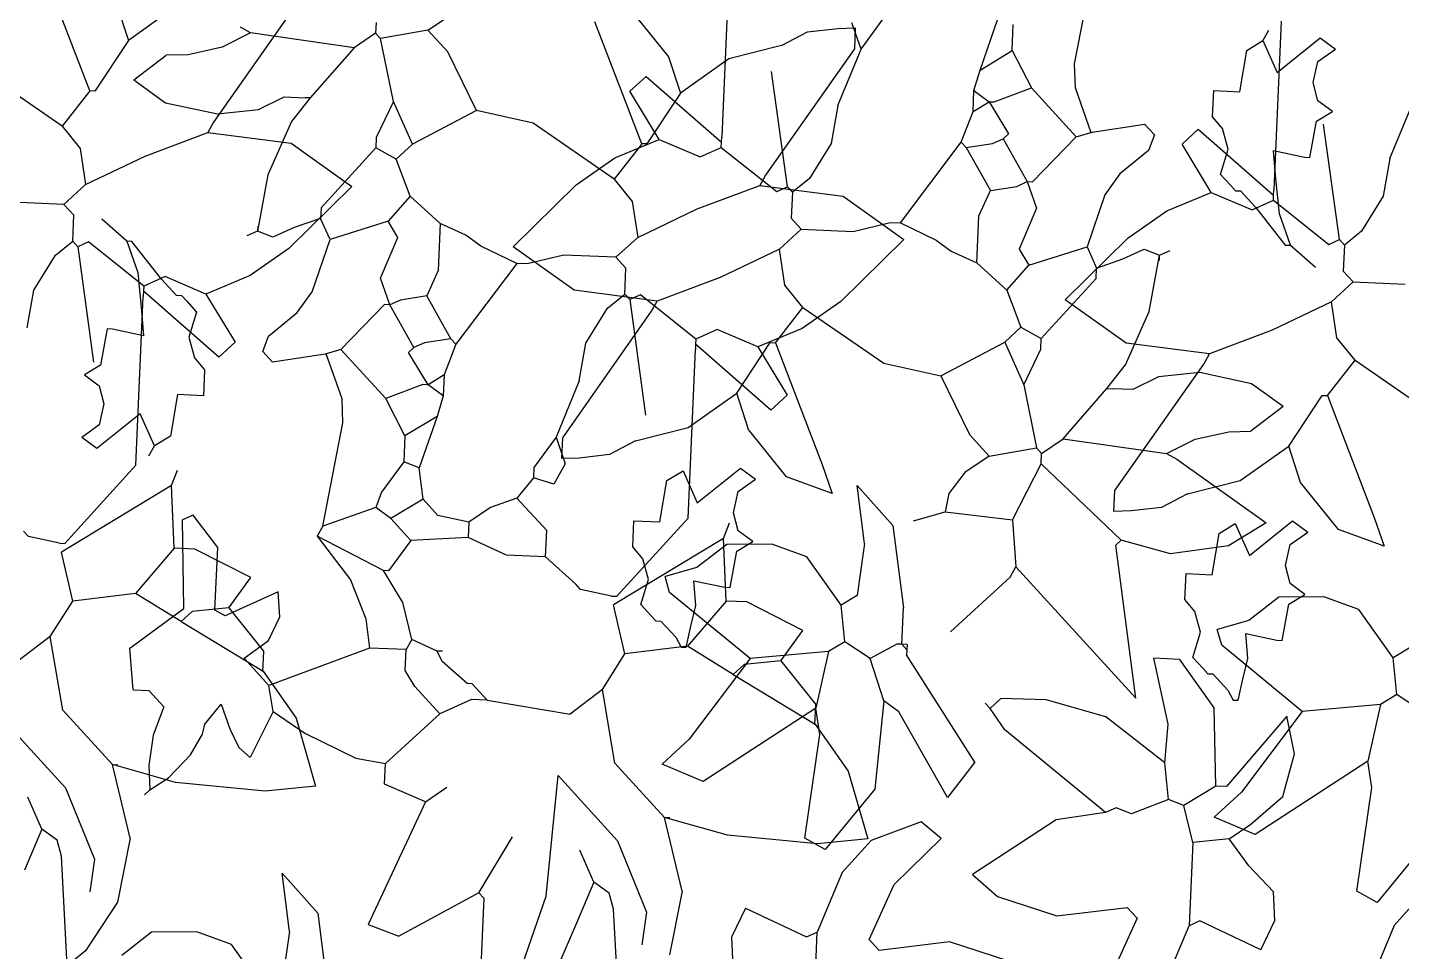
# Model space of a CAD drawing. Header units: inches. Extents: x 2013 to 15569, y -2551 to 2524.
# Drawn here: x 5130.3 to 5214.4, y 899.5 to 956.1 of the extents above; entities that cross this region are included whole.
import ezdxf

# ---------------------------------------------------------------- set-up
doc = ezdxf.new("R2010")
doc.units = ezdxf.units.IN
doc.header["$MEASUREMENT"] = 0
doc.layers.add('VERDE_siepe', color=96, linetype='Continuous')

msp = doc.modelspace()

# ---------------------------------------------------------------- linework, layer by layer
at = {"layer": 'VERDE_siepe'}
for p, q in [((5134.063, 952.222), (5131.197, 959.688)), ((5173.227, 959.719), (5172.777, 949.396)), ((5195.593, 960.213), (5194.359, 953.882)), ((5147.085, 958.037), (5141.64, 950.295)), ((5135.708, 957.537), (5136.432, 955.311)), ((5139.397, 957.416), (5136.432, 955.311)), ((5154.772, 955.94), (5156.276, 956.93)), ((5167.19, 957.187), (5169.521, 954.3)), ((5143.912, 955.776), (5143.289, 956.122)), ((5151.601, 956.398), (5151.573, 955.761)), ((5167.876, 948.985), (5165.01, 956.451)), ((5179.886, 956.047), (5180.953, 956.075)), ((5181.311, 954.77), (5180.743, 956.391)), ((5180.953, 956.075), (5180.897, 954.8)), ((5181.311, 954.77), (5182.669, 956.626)), ((5188.597, 953.494), (5189.691, 956.639)), ((5190.564, 954.686), (5190.633, 956.278)), ((5207.04, 956.482), (5206.59, 946.159)), ((5136.432, 955.311), (5134.382, 952.208)), ((5143.912, 955.776), (5142.172, 954.89)), ((5150.256, 954.86), (5143.912, 955.776)), ((5151.573, 955.761), (5150.256, 954.86)), ((5151.877, 955.429), (5151.573, 955.761)), ((5154.772, 955.94), (5151.877, 955.429)), ((5152.666, 951.564), (5151.877, 955.429)), ((5155.991, 954.61), (5154.772, 955.94)), ((5176.438, 954.995), (5178.034, 955.834)), ((5178.034, 955.834), (5179.886, 956.047)), ((5204.929, 954.697), (5205.913, 955.293)), ((5206.26, 955.917), (5205.913, 955.293)), ((5205.913, 955.293), (5206.785, 953.34)), ((5206.785, 953.34), (5209.431, 955.459)), ((5209.431, 955.459), (5210.36, 954.781)), ((5136.764, 952.895), (5138.745, 954.405)), ((5140.095, 954.435), (5138.745, 954.405)), ((5142.172, 954.89), (5140.095, 954.435)), ((5150.256, 954.86), (5147.569, 951.786)), ((5157.75, 951.022), (5155.991, 954.61)), ((5176.438, 954.995), (5173.21, 954.179)), ((5180.897, 954.8), (5175.453, 947.058)), ((5179.883, 951.321), (5181.311, 954.77)), ((5188.597, 953.494), (5190.564, 954.686)), ((5190.564, 954.686), (5191.742, 952.399)), ((5204.5, 952.163), (5204.929, 954.697)), ((5209.283, 954.019), (5210.36, 954.781)), ((5169.521, 954.3), (5170.245, 952.074)), ((5173.21, 954.179), (5170.245, 952.074)), ((5194.359, 953.882), (5194.418, 952.432)), ((5208.998, 952.723), (5209.283, 954.019)), ((5132.373, 950.061), (5127.414, 953.47)), ((5136.764, 952.895), (5138.71, 951.496)), ((5167.153, 952.195), (5168.151, 953.109)), ((5168.151, 953.109), (5172.763, 949.078)), ((5176.793, 946.348), (5175.825, 953.413)), ((5188.223, 952.234), (5188.597, 953.494)), ((5209.293, 951.619), (5208.998, 952.723)), ((5134.063, 952.222), (5132.373, 950.061)), ((5134.382, 952.208), (5134.063, 952.222)), ((5168.94, 949.244), (5167.153, 952.195)), ((5170.245, 952.074), (5168.194, 948.971)), ((5188.167, 950.96), (5188.223, 952.234)), ((5188.223, 952.234), (5189.151, 951.555)), ((5189.469, 951.541), (5191.742, 952.399)), ((5191.742, 952.399), (5194.484, 949.407)), ((5194.418, 952.432), (5195.383, 949.663)), ((5202.837, 950.639), (5202.906, 952.233)), ((5202.906, 952.233), (5204.5, 952.163)), ((5138.71, 951.496), (5141.88, 950.813)), ((5141.88, 950.813), (5144.405, 951.084)), ((5144.405, 951.084), (5145.976, 951.855)), ((5145.976, 951.855), (5147.25, 951.8)), ((5147.569, 951.786), (5146.429, 950.342)), ((5147.569, 951.786), (5147.25, 951.8)), ((5152.666, 951.564), (5151.613, 949.374)), ((5153.829, 948.959), (5152.666, 951.564)), ((5157.75, 951.022), (5153.829, 948.959)), ((5161.227, 950.233), (5157.75, 951.022)), ((5179.883, 951.321), (5179.477, 949.005)), ((5188.167, 950.96), (5189.151, 951.555)), ((5189.151, 951.555), (5189.469, 951.541)), ((5189.151, 951.555), (5190.342, 949.588)), ((5210.193, 950.957), (5209.293, 951.619)), ((5213.696, 948.084), (5215.124, 951.533)), ((5141.64, 950.295), (5141.294, 949.672)), ((5146.429, 950.342), (5144.973, 947.079)), ((5166.186, 946.824), (5161.227, 950.233)), ((5187.446, 949.076), (5188.167, 950.96)), ((5195.454, 949.685), (5198.667, 950.182)), ((5198.667, 950.182), (5199.277, 949.518)), ((5203.449, 949.911), (5202.837, 950.639)), ((5208.794, 948.145), (5209.209, 950.361)), ((5209.209, 950.361), (5210.193, 950.957)), ((5210.606, 943.111), (5209.638, 950.176)), ((5132.373, 950.061), (5133.48, 948.693)), ((5137.452, 948.226), (5141.294, 949.672)), ((5141.294, 949.672), (5146.393, 949.009)), ((5151.613, 949.374), (5151.586, 948.738)), ((5172.763, 949.078), (5172.777, 949.396)), ((5190.342, 949.588), (5190.009, 949.283)), ((5191.81, 946.651), (5194.484, 949.407)), ((5194.484, 949.407), (5195.454, 949.685)), ((5199.277, 949.518), (5198.916, 948.576)), ((5200.966, 948.958), (5201.963, 949.872)), ((5201.963, 949.872), (5206.576, 945.841)), ((5203.793, 948.642), (5203.449, 949.911)), ((5133.48, 948.693), (5133.813, 946.487)), ((5146.393, 949.009), (5150.116, 946.355)), ((5151.586, 948.738), (5148.233, 945.053)), ((5152.832, 948.045), (5151.586, 948.738)), ((5153.829, 948.959), (5152.832, 948.045)), ((5167.876, 948.985), (5166.186, 946.824)), ((5166.232, 948.116), (5168.94, 949.244)), ((5168.194, 948.971), (5167.876, 948.985)), ((5168.94, 949.244), (5171.447, 948.177)), ((5171.447, 948.177), (5172.749, 948.759)), ((5172.749, 948.759), (5172.763, 949.078)), ((5172.749, 948.759), (5176.143, 946.057)), ((5179.477, 949.005), (5178.155, 946.863)), ((5183.72, 944.131), (5187.446, 949.076)), ((5187.446, 949.076), (5187.752, 948.743)), ((5187.752, 948.743), (5189.358, 948.993)), ((5187.752, 948.743), (5189.233, 946.125)), ((5189.358, 948.993), (5190.009, 949.283)), ((5190.009, 949.283), (5191.492, 946.665)), ((5198.916, 948.576), (5197.158, 947.132)), ((5202.753, 946.007), (5200.966, 948.958)), ((5203.321, 947.106), (5203.793, 948.642)), ((5206.577, 948.561), (5208.474, 948.159)), ((5206.694, 947.043), (5206.577, 948.561)), ((5133.813, 946.487), (5137.452, 948.226)), ((5153.69, 945.773), (5152.832, 948.045)), ((5163.856, 946.461), (5166.232, 948.116)), ((5208.474, 948.159), (5208.794, 948.145)), ((5213.696, 948.084), (5213.29, 945.768)), ((5144.973, 947.079), (5144.34, 943.627)), ((5166.186, 946.824), (5167.293, 945.456)), ((5175.453, 947.058), (5175.107, 946.435)), ((5178.155, 946.863), (5177.099, 946.016)), ((5197.158, 947.132), (5196.245, 945.863)), ((5203.931, 946.442), (5203.321, 947.106)), ((5206.934, 944.688), (5206.694, 947.043)), ((5133.813, 946.487), (5132.484, 945.268)), ((5150.116, 946.355), (5146.266, 942.565)), ((5160.005, 942.671), (5163.856, 946.461)), ((5171.265, 944.989), (5175.107, 946.435)), ((5175.107, 946.435), (5180.206, 945.772)), ((5176.143, 946.057), (5176.793, 946.348)), ((5176.793, 946.348), (5177.099, 946.016)), ((5177.099, 946.016), (5177.029, 944.422)), ((5188.527, 944.56), (5189.233, 946.125)), ((5189.233, 946.125), (5190.84, 946.374)), ((5190.84, 946.374), (5191.492, 946.665)), ((5191.492, 946.665), (5191.81, 946.651)), ((5191.492, 946.665), (5192.059, 945.044)), ((5200.045, 944.879), (5202.753, 946.007)), ((5202.753, 946.007), (5205.26, 944.94)), ((5203.931, 946.442), (5204.236, 946.109)), ((5204.236, 946.109), (5204.554, 946.095)), ((5204.554, 946.095), (5205.468, 945.098)), ((5206.576, 945.841), (5206.59, 946.159)), ((5132.484, 945.268), (5129.297, 945.407)), ((5133.092, 944.603), (5132.484, 945.268)), ((5153.69, 945.773), (5152.347, 944.235)), ((5155.533, 944.096), (5153.69, 945.773)), ((5167.293, 945.456), (5167.626, 943.25)), ((5180.206, 945.772), (5183.929, 943.118)), ((5196.245, 945.863), (5195.148, 942.675)), ((5205.26, 944.94), (5206.562, 945.522)), ((5206.562, 945.522), (5206.576, 945.841)), ((5206.562, 945.522), (5209.956, 942.82)), ((5213.29, 945.768), (5211.968, 943.626)), ((5133.023, 943.01), (5133.092, 944.603)), ((5136.333, 943.018), (5134.796, 944.362)), ((5148.205, 944.416), (5146.584, 943.848)), ((5148.233, 945.053), (5148.205, 944.416)), ((5148.786, 943.114), (5148.205, 944.416)), ((5167.626, 943.25), (5171.265, 944.989)), ((5177.029, 944.422), (5177.638, 943.758)), ((5188.402, 941.692), (5188.527, 944.56)), ((5192.059, 945.044), (5190.992, 942.537)), ((5197.669, 943.224), (5200.045, 944.879)), ((5205.468, 945.098), (5207.282, 942.784)), ((5207.602, 942.77), (5206.934, 944.688)), ((5144.34, 943.627), (5143.689, 943.336)), ((5144.354, 943.945), (5144.34, 943.627)), ((5145.282, 943.267), (5144.34, 943.627)), ((5146.584, 943.848), (5145.282, 943.267)), ((5152.347, 944.235), (5148.786, 943.114)), ((5152.943, 943.252), (5152.347, 944.235)), ((5155.533, 944.096), (5155.408, 941.229)), ((5157.098, 943.389), (5155.533, 944.096)), ((5176.308, 942.538), (5177.638, 943.758)), ((5177.638, 943.758), (5180.825, 943.619)), ((5180.825, 943.619), (5183.083, 944.158)), ((5183.083, 944.158), (5183.72, 944.131)), ((5183.72, 944.131), (5185.908, 943.077)), ((5211.968, 943.626), (5210.912, 942.779)), ((5131.967, 942.162), (5133.023, 943.01)), ((5133.328, 942.678), (5133.023, 943.01)), ((5133.979, 942.968), (5133.328, 942.678)), ((5133.328, 942.678), (5134.297, 935.612)), ((5137.373, 940.266), (5133.979, 942.968)), ((5136.652, 943.004), (5136.333, 943.018)), ((5136.333, 943.018), (5137, 941.101)), ((5138.467, 940.691), (5136.652, 943.004)), ((5147.689, 939.926), (5148.786, 943.114)), ((5151.876, 940.744), (5152.943, 943.252)), ((5158.026, 942.711), (5157.098, 943.389)), ((5160.214, 941.658), (5158.026, 942.711)), ((5163.729, 940.017), (5160.005, 942.671)), ((5167.626, 943.25), (5166.296, 942.031)), ((5183.929, 943.118), (5180.079, 939.328)), ((5185.908, 943.077), (5186.836, 942.399)), ((5191.588, 941.553), (5195.148, 942.675)), ((5193.818, 939.434), (5197.669, 943.224)), ((5195.148, 942.675), (5195.729, 941.373)), ((5207.282, 942.784), (5207.602, 942.77)), ((5207.602, 942.77), (5209.139, 941.427)), ((5209.956, 942.82), (5210.606, 943.111)), ((5210.606, 943.111), (5210.912, 942.779)), ((5210.912, 942.779), (5210.842, 941.185)), ((5130.645, 940.021), (5131.967, 942.162)), ((5146.266, 942.565), (5143.89, 940.909)), ((5163.11, 942.17), (5160.852, 941.63)), ((5166.296, 942.031), (5163.11, 942.17)), ((5166.905, 941.366), (5166.296, 942.031)), ((5176.308, 942.538), (5172.67, 940.799)), ((5176.642, 940.333), (5176.308, 942.538)), ((5186.836, 942.399), (5188.402, 941.692)), ((5190.992, 942.537), (5191.588, 941.553)), ((5195.729, 941.373), (5197.35, 941.941)), ((5197.35, 941.941), (5198.652, 942.522)), ((5198.652, 942.522), (5199.594, 942.162)), ((5198.961, 938.71), (5199.594, 942.162)), ((5199.58, 941.844), (5199.594, 942.162)), ((5199.594, 942.162), (5200.246, 942.452)), ((5137, 941.101), (5137.24, 938.746)), ((5155.408, 941.229), (5154.702, 939.663)), ((5160.214, 941.658), (5156.488, 936.713)), ((5160.852, 941.63), (5160.214, 941.658)), ((5166.836, 939.773), (5166.905, 941.366)), ((5188.402, 941.692), (5190.244, 940.015)), ((5190.244, 940.015), (5191.588, 941.553)), ((5195.701, 940.735), (5195.729, 941.373)), ((5210.842, 941.185), (5211.451, 940.521)), ((5137.373, 940.266), (5137.359, 939.948)), ((5138.674, 940.848), (5137.373, 940.266)), ((5139.381, 939.694), (5138.467, 940.691)), ((5141.182, 939.781), (5138.674, 940.848)), ((5143.89, 940.909), (5141.182, 939.781)), ((5152.443, 939.124), (5151.876, 940.744)), ((5172.67, 940.799), (5168.827, 939.354)), ((5177.749, 938.965), (5176.642, 940.333)), ((5192.349, 937.051), (5195.701, 940.735)), ((5210.121, 939.301), (5211.451, 940.521)), ((5211.451, 940.521), (5214.638, 940.382)), ((5130.239, 937.705), (5130.645, 940.021)), ((5136.895, 929.307), (5137.345, 939.63)), ((5137.359, 939.948), (5137.345, 939.63)), ((5141.971, 935.916), (5137.359, 939.948)), ((5139.699, 939.68), (5139.381, 939.694)), ((5140.003, 939.347), (5139.699, 939.68)), ((5140.003, 939.347), (5140.613, 938.682)), ((5141.182, 939.781), (5142.969, 936.831)), ((5146.777, 938.657), (5147.689, 939.926)), ((5153.094, 939.415), (5152.443, 939.124)), ((5154.702, 939.663), (5153.094, 939.415)), ((5156.183, 937.046), (5154.702, 939.663)), ((5168.827, 939.354), (5163.729, 940.017)), ((5165.78, 938.925), (5166.836, 939.773)), ((5167.141, 939.441), (5166.836, 939.773)), ((5167.792, 939.731), (5167.141, 939.441)), ((5167.141, 939.441), (5168.11, 932.375)), ((5171.185, 937.029), (5167.792, 939.731)), ((5168.481, 938.73), (5168.827, 939.354)), ((5180.079, 939.328), (5177.703, 937.672)), ((5190.244, 940.015), (5191.103, 937.744)), ((5197.541, 936.78), (5193.818, 939.434)), ((5210.121, 939.301), (5206.482, 937.562)), ((5210.455, 937.096), (5210.121, 939.301)), ((5137.24, 938.746), (5137.358, 937.228)), ((5140.613, 938.682), (5140.141, 937.147)), ((5145.018, 937.213), (5146.777, 938.657)), ((5152.125, 939.138), (5149.45, 936.382)), ((5152.443, 939.124), (5152.125, 939.138)), ((5153.925, 936.505), (5152.443, 939.124)), ((5163.037, 930.988), (5168.481, 938.73)), ((5164.458, 936.784), (5165.78, 938.925)), ((5176.058, 936.803), (5177.749, 938.965)), ((5177.749, 938.965), (5182.708, 935.556)), ((5197.505, 935.447), (5198.961, 938.71)), ((5135.141, 937.643), (5134.725, 935.427)), ((5135.46, 937.629), (5135.141, 937.643)), ((5137.358, 937.228), (5135.46, 937.629)), ((5172.487, 937.611), (5171.185, 937.029)), ((5174.995, 936.544), (5172.487, 937.611)), ((5177.703, 937.672), (5174.995, 936.544)), ((5190.105, 936.83), (5191.103, 937.744)), ((5191.103, 937.744), (5192.349, 937.051)), ((5206.482, 937.562), (5202.64, 936.117)), ((5140.141, 937.147), (5140.486, 935.878)), ((5142.969, 936.831), (5141.971, 935.916)), ((5144.657, 936.271), (5145.018, 937.213)), ((5154.577, 936.796), (5153.925, 936.505)), ((5156.183, 937.046), (5154.577, 936.796)), ((5156.488, 936.713), (5155.767, 934.829)), ((5156.488, 936.713), (5156.183, 937.046)), ((5164.051, 934.468), (5164.458, 936.784)), ((5171.172, 936.711), (5171.158, 936.393)), ((5171.185, 937.029), (5171.172, 936.711)), ((5175.784, 932.679), (5171.172, 936.711)), ((5173.69, 933.715), (5175.74, 936.817)), ((5175.74, 936.817), (5176.058, 936.803)), ((5176.058, 936.803), (5178.925, 929.337)), ((5186.185, 934.767), (5190.105, 936.83)), ((5190.105, 936.83), (5191.268, 934.225)), ((5192.321, 936.414), (5192.349, 937.051)), ((5202.64, 936.117), (5197.541, 936.78)), ((5211.562, 935.728), (5210.455, 937.096)), ((5140.486, 935.878), (5141.098, 935.149)), ((5145.267, 935.606), (5144.657, 936.271)), ((5148.481, 936.104), (5145.267, 935.606)), ((5149.45, 936.382), (5148.481, 936.104)), ((5149.516, 933.357), (5148.552, 936.126)), ((5152.193, 933.389), (5149.45, 936.382)), ((5153.593, 936.201), (5153.925, 936.505)), ((5154.784, 934.234), (5153.593, 936.201)), ((5170.708, 926.07), (5171.158, 936.393)), ((5174.995, 936.544), (5176.781, 933.594)), ((5191.268, 934.225), (5192.321, 936.414)), ((5202.294, 935.493), (5202.64, 936.117)), ((5134.725, 935.427), (5133.742, 934.831)), ((5141.098, 935.149), (5141.028, 933.556)), ((5182.708, 935.556), (5186.185, 934.767)), ((5196.366, 934.003), (5197.505, 935.447)), ((5196.85, 927.751), (5202.294, 935.493)), ((5209.871, 933.566), (5211.562, 935.728)), ((5211.562, 935.728), (5216.52, 932.319)), ((5133.742, 934.831), (5134.642, 934.169)), ((5154.465, 934.248), (5152.193, 933.389)), ((5154.784, 934.234), (5154.465, 934.248)), ((5155.767, 934.829), (5154.784, 934.234)), ((5155.712, 933.555), (5154.784, 934.234)), ((5155.767, 934.829), (5155.712, 933.555)), ((5164.051, 934.468), (5162.624, 931.019)), ((5186.185, 934.767), (5187.944, 931.178)), ((5191.268, 934.225), (5192.057, 930.36)), ((5199.529, 934.704), (5197.959, 933.933)), ((5202.055, 934.976), (5199.529, 934.704)), ((5205.224, 934.292), (5202.055, 934.976)), ((5207.171, 932.894), (5205.224, 934.292)), ((5134.642, 934.169), (5134.936, 933.066)), ((5139.435, 933.626), (5139.006, 931.091)), ((5141.028, 933.556), (5139.435, 933.626)), ((5149.575, 931.907), (5149.516, 933.357)), ((5153.371, 931.103), (5152.193, 933.389)), ((5155.712, 933.555), (5155.338, 932.294)), ((5170.725, 931.61), (5173.69, 933.715)), ((5174.413, 931.489), (5173.69, 933.715)), ((5176.781, 933.594), (5175.784, 932.679)), ((5193.678, 930.928), (5196.366, 934.003)), ((5196.366, 934.003), (5196.685, 933.989)), ((5197.959, 933.933), (5196.685, 933.989)), ((5207.502, 930.478), (5209.553, 933.58)), ((5209.553, 933.58), (5209.871, 933.566)), ((5209.871, 933.566), (5212.738, 926.1)), ((5134.936, 933.066), (5134.651, 931.769)), ((5207.171, 932.894), (5205.19, 931.384)), ((5134.651, 931.769), (5133.575, 931.008)), ((5137.15, 932.449), (5134.503, 930.33)), ((5138.022, 930.495), (5137.15, 932.449)), ((5148.342, 925.576), (5149.575, 931.907)), ((5155.338, 932.294), (5153.371, 931.103)), ((5155.338, 932.294), (5154.243, 929.149)), ((5134.503, 930.33), (5133.575, 931.008)), ((5139.006, 931.091), (5138.022, 930.495)), ((5153.371, 931.103), (5153.301, 929.51)), ((5162.624, 931.019), (5161.266, 929.163)), ((5162.624, 931.019), (5163.192, 929.398)), ((5162.982, 929.713), (5163.037, 930.988)), ((5167.497, 930.793), (5170.725, 931.61)), ((5176.745, 928.602), (5174.413, 931.489)), ((5187.944, 931.178), (5189.162, 929.849)), ((5192.362, 930.028), (5193.678, 930.928)), ((5193.678, 930.928), (5200.022, 930.013)), ((5200.022, 930.013), (5201.763, 930.899)), ((5201.763, 930.899), (5203.839, 931.354)), ((5203.839, 931.354), (5205.19, 931.384)), ((5137.675, 929.872), (5138.022, 930.495)), ((5167.497, 930.793), (5165.901, 929.954)), ((5189.162, 929.849), (5192.057, 930.36)), ((5192.057, 930.36), (5192.362, 930.028)), ((5192.334, 929.39), (5192.362, 930.028)), ((5200.022, 930.013), (5200.646, 929.667)), ((5204.538, 928.373), (5207.502, 930.478)), ((5208.226, 928.252), (5207.502, 930.478)), ((5132.536, 924.517), (5136.895, 929.307)), ((5153.301, 929.51), (5151.943, 927.654)), ((5154.243, 929.149), (5153.301, 929.51)), ((5154.478, 927.224), (5154.243, 929.149)), ((5161.266, 929.163), (5161.238, 928.526)), ((5163.192, 929.398), (5162.499, 928.152)), ((5164.048, 929.742), (5162.982, 929.713)), ((5165.901, 929.954), (5164.048, 929.742)), ((5178.925, 929.337), (5179.54, 927.581)), ((5189.162, 929.849), (5187.659, 928.859)), ((5190.589, 925.956), (5192.334, 929.39)), ((5192.334, 929.39), (5197.238, 924.708)), ((5200.646, 929.667), (5206.112, 925.782)), ((5139.075, 928.063), (5139.436, 929.005)), ((5161.238, 928.526), (5160.227, 927.293)), ((5162.499, 928.152), (5161.238, 928.526)), ((5168.992, 925.833), (5169.421, 928.368)), ((5169.421, 928.368), (5170.405, 928.964)), ((5170.405, 928.964), (5171.278, 927.01)), ((5171.278, 927.01), (5173.924, 929.129)), ((5173.776, 927.69), (5174.852, 928.451)), ((5173.924, 929.129), (5174.852, 928.451)), ((5179.54, 927.581), (5176.745, 928.602)), ((5187.659, 928.859), (5186.682, 927.582)), ((5201.309, 927.556), (5204.538, 928.373)), ((5139.075, 928.063), (5132.341, 923.984)), ((5139.227, 924.226), (5139.075, 928.063)), ((5151.943, 927.654), (5151.583, 926.712)), ((5173.491, 926.393), (5173.776, 927.69)), ((5181.525, 924.507), (5181.066, 928.062)), ((5181.066, 928.062), (5183.263, 925.621)), ((5186.682, 927.582), (5186.46, 926.455)), ((5196.794, 926.476), (5196.85, 927.751)), ((5201.309, 927.556), (5199.713, 926.717)), ((5210.557, 925.365), (5208.226, 928.252)), ((5151.583, 926.712), (5148.342, 925.576)), ((5152.511, 926.033), (5151.583, 926.712)), ((5154.478, 927.224), (5152.511, 926.033)), ((5155.392, 926.226), (5154.478, 927.224)), ((5158.606, 926.725), (5157.29, 925.825)), ((5160.227, 927.293), (5158.606, 926.725)), ((5162.055, 925.298), (5160.227, 927.293)), ((5199.713, 926.717), (5197.861, 926.505)), ((5140.39, 926.243), (5139.739, 925.951)), ((5139.821, 920.522), (5139.739, 925.951)), ((5141.9, 924.262), (5140.39, 926.243)), ((5153.729, 924.703), (5152.511, 926.033)), ((5157.29, 925.825), (5155.392, 926.226)), ((5157.29, 925.825), (5157.248, 924.869)), ((5166.349, 921.28), (5170.708, 926.07)), ((5167.329, 924.31), (5167.399, 925.903)), ((5167.399, 925.903), (5168.992, 925.833)), ((5173.786, 925.29), (5173.491, 926.393)), ((5184.521, 925.901), (5186.46, 926.455)), ((5186.46, 926.455), (5190.589, 925.956)), ((5190.589, 925.956), (5190.782, 923.074)), ((5197.861, 926.505), (5196.794, 926.476)), ((5206.112, 925.782), (5203.821, 924.374)), ((5205.09, 923.773), (5207.737, 925.892)), ((5207.737, 925.892), (5208.665, 925.214)), ((5212.738, 926.1), (5213.353, 924.344)), ((5130.319, 924.933), (5130.015, 925.265)), ((5132.217, 924.531), (5130.319, 924.933)), ((5148.342, 925.576), (5147.995, 924.953)), ((5152.054, 922.861), (5147.995, 924.953)), ((5147.995, 924.953), (5150.035, 922.285)), ((5161.986, 923.705), (5162.055, 925.298)), ((5172.888, 924.826), (5173.248, 925.768)), ((5174.685, 924.628), (5173.786, 925.29)), ((5183.263, 925.621), (5183.907, 920.573)), ((5202.805, 922.597), (5203.234, 925.131)), ((5203.234, 925.131), (5204.218, 925.727)), ((5204.218, 925.727), (5205.09, 923.773)), ((5207.589, 924.453), (5208.665, 925.214)), ((5213.353, 924.344), (5210.557, 925.365)), ((5132.217, 924.531), (5132.536, 924.517)), ((5139.227, 924.226), (5136.871, 921.455)), ((5140.501, 924.17), (5139.227, 924.226)), ((5143.937, 922.424), (5140.501, 924.17)), ((5141.733, 920.438), (5141.9, 924.262)), ((5153.729, 924.703), (5152.372, 922.847)), ((5157.248, 924.869), (5153.729, 924.703)), ((5159.592, 923.804), (5157.248, 924.869)), ((5172.888, 924.826), (5166.154, 920.747)), ((5167.941, 923.582), (5167.329, 924.31)), ((5173.077, 924.453), (5171.246, 923.04)), ((5173.04, 920.989), (5172.888, 924.826)), ((5175.842, 924.479), (5173.077, 924.453)), ((5173.702, 924.032), (5174.685, 924.628)), ((5177.978, 923.704), (5175.842, 924.479)), ((5181.525, 924.507), (5181.067, 921.336)), ((5196.905, 924.403), (5197.238, 924.708)), ((5198.138, 915.047), (5196.905, 924.403)), ((5200.257, 923.875), (5197.238, 924.708)), ((5203.821, 924.374), (5200.257, 923.875)), ((5207.304, 923.156), (5207.589, 924.453)), ((5133.02, 920.985), (5132.341, 923.984)), ((5161.986, 923.705), (5159.592, 923.804)), ((5163.828, 922.028), (5161.986, 923.705)), ((5168.286, 922.312), (5167.941, 923.582)), ((5173.286, 921.816), (5173.702, 924.032)), ((5180.083, 920.74), (5177.978, 923.704)), ((5142.578, 920.568), (5143.937, 922.424)), ((5153.244, 920.894), (5152.054, 922.861)), ((5152.372, 922.847), (5152.054, 922.861)), ((5171.246, 923.04), (5169.307, 922.487)), ((5169.583, 921.517), (5169.307, 922.487)), ((5186.778, 919.099), (5190.436, 922.451)), ((5190.436, 922.451), (5190.782, 923.074)), ((5190.782, 923.074), (5198.138, 915.047)), ((5201.142, 921.073), (5201.212, 922.666)), ((5201.212, 922.666), (5202.805, 922.597)), ((5207.598, 922.053), (5207.304, 923.156)), ((5150.035, 922.285), (5150.976, 919.899)), ((5164.132, 921.696), (5163.828, 922.028)), ((5166.03, 921.294), (5164.132, 921.696)), ((5167.814, 920.777), (5168.286, 922.312)), ((5171.069, 922.231), (5172.967, 921.83)), ((5171.187, 920.713), (5171.069, 922.231)), ((5172.967, 921.83), (5173.286, 921.816)), ((5208.498, 921.391), (5207.598, 922.053)), ((5131.649, 918.81), (5133.02, 920.985)), ((5136.871, 921.455), (5133.02, 920.985)), ((5139.669, 919.737), (5136.871, 921.455)), ((5145.612, 921.546), (5142.357, 920.091)), ((5145.698, 920.012), (5145.612, 921.546)), ((5153.785, 918.635), (5153.244, 920.894)), ((5166.03, 921.294), (5166.349, 921.28)), ((5166.833, 917.748), (5166.154, 920.747)), ((5168.424, 920.112), (5167.814, 920.777)), ((5174.515, 917.472), (5169.583, 921.517)), ((5173.04, 920.989), (5170.684, 918.218)), ((5174.314, 920.933), (5173.04, 920.989)), ((5177.75, 919.187), (5174.314, 920.933)), ((5181.067, 921.336), (5180.083, 920.74)), ((5180.305, 918.496), (5180.083, 920.74)), ((5201.754, 920.345), (5201.142, 921.073)), ((5206.89, 921.216), (5205.059, 919.803)), ((5209.655, 921.242), (5206.89, 921.216)), ((5207.099, 918.579), (5207.515, 920.795)), ((5207.515, 920.795), (5208.498, 921.391)), ((5211.791, 920.467), (5209.655, 921.242)), ((5136.524, 918.111), (5139.821, 920.522)), ((5140.335, 920.347), (5139.669, 919.737)), ((5142.578, 920.568), (5140.335, 920.347)), ((5142.357, 920.091), (5141.733, 920.438)), ((5142.578, 920.568), (5144.698, 917.921)), ((5145.021, 918.576), (5145.698, 920.012)), ((5150.976, 919.899), (5151.208, 918.11)), ((5168.424, 920.112), (5168.728, 919.779)), ((5170.882, 919.448), (5171.187, 920.713)), ((5183.809, 918.343), (5183.907, 920.573)), ((5202.099, 919.075), (5201.754, 920.345)), ((5213.896, 917.503), (5211.791, 920.467)), ((5139.669, 919.737), (5144.677, 916.689)), ((5168.728, 919.779), (5169.046, 919.765)), ((5169.046, 919.765), (5169.961, 918.768)), ((5170.599, 918.153), (5170.882, 919.448)), ((5176.391, 917.331), (5177.75, 919.187)), ((5201.627, 917.54), (5202.099, 919.075)), ((5205.059, 919.803), (5203.119, 919.25)), ((5203.396, 918.28), (5203.119, 919.25)), ((5131.649, 918.81), (5129.668, 917.3)), ((5132.41, 914.308), (5131.649, 918.81)), ((5143.52, 917.487), (5145.021, 918.576)), ((5153.785, 918.635), (5153.438, 918.013)), ((5155.349, 917.929), (5153.785, 918.635)), ((5170.684, 918.218), (5166.833, 917.748)), ((5169.961, 918.768), (5170.28, 918.167)), ((5173.482, 916.5), (5170.684, 918.218)), ((5180.305, 918.496), (5179.322, 917.9)), ((5181.856, 917.471), (5180.305, 918.496)), ((5183.491, 918.357), (5181.856, 917.471)), ((5183.809, 918.343), (5183.491, 918.357)), ((5184.129, 918.329), (5183.809, 918.343)), ((5184.115, 918.011), (5183.809, 918.343)), ((5184.129, 918.329), (5184.115, 918.011)), ((5208.328, 914.235), (5203.396, 918.28)), ((5204.882, 918.994), (5206.78, 918.593)), ((5204.999, 917.477), (5204.882, 918.994)), ((5206.78, 918.593), (5207.099, 918.579)), ((5136.732, 915.548), (5136.524, 918.111)), ((5145.043, 915.825), (5143.52, 917.487)), ((5144.698, 917.921), (5144.643, 916.647)), ((5151.208, 918.11), (5145.043, 915.825)), ((5153.438, 918.013), (5151.208, 918.11)), ((5153.382, 916.738), (5153.438, 918.013)), ((5155.669, 917.915), (5155.349, 917.929)), ((5155.641, 917.278), (5155.349, 917.929)), ((5165.462, 915.573), (5166.833, 917.748)), ((5170.28, 918.167), (5170.599, 918.153)), ((5174.515, 917.472), (5170.788, 912.526)), ((5179.322, 917.9), (5174.515, 917.472)), ((5179.322, 917.9), (5178.531, 914.424)), ((5182.701, 914.88), (5181.856, 917.471)), ((5184.115, 918.011), (5184.101, 917.692)), ((5188.283, 911.126), (5184.101, 917.692)), ((5200.832, 917.419), (5199.239, 917.489)), ((5200.11, 913.443), (5199.239, 917.489)), ((5202.938, 914.455), (5200.832, 917.419)), ((5202.237, 916.876), (5201.627, 917.54)), ((5204.695, 916.211), (5204.999, 917.477)), ((5214.88, 918.099), (5213.896, 917.503)), ((5214.118, 915.259), (5213.896, 917.503)), ((5144.677, 916.689), (5146.701, 913.815)), ((5153.978, 915.754), (5153.382, 916.738)), ((5157.178, 915.934), (5155.641, 917.278)), ((5174.147, 917.11), (5173.482, 916.5)), ((5176.391, 917.331), (5174.147, 917.11)), ((5176.391, 917.331), (5178.511, 914.684)), ((5202.237, 916.876), (5202.541, 916.542)), ((5202.541, 916.542), (5202.859, 916.529)), ((5202.859, 916.529), (5203.773, 915.531)), ((5145.292, 914.217), (5145.043, 915.825)), ((5155.502, 914.092), (5153.978, 915.754)), ((5157.497, 915.92), (5157.178, 915.934)), ((5158.411, 914.923), (5157.497, 915.92)), ((5173.482, 916.5), (5178.49, 913.452)), ((5204.412, 914.916), (5204.695, 916.211)), ((5136.732, 915.548), (5137.687, 915.507)), ((5137.687, 915.507), (5138.602, 914.509)), ((5157.455, 914.965), (5155.502, 914.092)), ((5158.411, 914.923), (5157.455, 914.965)), ((5158.411, 914.923), (5163.481, 914.063)), ((5165.462, 915.573), (5163.481, 914.063)), ((5166.223, 911.071), (5165.462, 915.573)), ((5182.701, 914.88), (5182.146, 909.478)), ((5183.629, 914.202), (5182.701, 914.88)), ((5189.874, 915.024), (5189.209, 914.415)), ((5192.651, 914.941), (5189.874, 915.024)), ((5196.291, 913.903), (5192.651, 914.941)), ((5203.773, 915.531), (5204.092, 914.93)), ((5204.092, 914.93), (5204.412, 914.916)), ((5214.118, 915.259), (5213.134, 914.663)), ((5215.669, 914.234), (5214.118, 915.259)), ((5135.457, 910.983), (5132.41, 914.308)), ((5138.602, 914.509), (5137.95, 912.786)), ((5141.109, 913.442), (5142.12, 914.676)), ((5142.12, 914.676), (5142.635, 913.168)), ((5145.292, 914.217), (5143.893, 911.406)), ((5145.292, 914.217), (5147.231, 912.909)), ((5155.502, 914.092), (5152.176, 911.044)), ((5178.531, 914.424), (5171.632, 909.936)), ((5178.511, 914.684), (5178.455, 913.41)), ((5178.78, 912.817), (5178.531, 914.424)), ((5186.593, 908.964), (5183.629, 914.202)), ((5189.209, 914.415), (5188.905, 914.747)), ((5190.109, 913.099), (5189.209, 914.415)), ((5203.048, 909.662), (5202.938, 914.455)), ((5208.328, 914.235), (5204.6, 909.289)), ((5213.134, 914.663), (5208.328, 914.235)), ((5213.134, 914.663), (5212.344, 911.187)), ((5128.945, 913.537), (5132.58, 909.547)), ((5140.962, 912.831), (5141.109, 913.442)), ((5142.635, 913.168), (5143.2, 912.029)), ((5146.701, 913.815), (5147.902, 909.659)), ((5178.49, 913.452), (5180.514, 910.578)), ((5199.917, 911.075), (5196.291, 913.903)), ((5199.917, 911.075), (5200.11, 913.443)), ((5207.384, 913.941), (5203.685, 909.634)), ((5207.863, 911.639), (5207.384, 913.941)), ((5137.95, 912.786), (5137.685, 910.921)), ((5140.232, 911.573), (5140.962, 912.831)), ((5147.231, 912.909), (5150.358, 911.366)), ((5170.788, 912.526), (5169.125, 911.003)), ((5177.866, 906.472), (5178.78, 912.817)), ((5196.273, 908.042), (5190.109, 913.099)), ((5138.88, 910.166), (5140.232, 911.573)), ((5143.2, 912.029), (5143.893, 911.406)), ((5207.136, 909.032), (5207.863, 911.639)), ((5135.457, 910.983), (5135.776, 910.969)), ((5136.538, 906.467), (5135.457, 910.983)), ((5139.313, 909.887), (5135.457, 910.983)), ((5137.685, 910.921), (5137.742, 909.439)), ((5150.358, 911.366), (5152.176, 911.044)), ((5152.121, 909.77), (5152.176, 911.044)), ((5169.27, 907.746), (5166.223, 911.071)), ((5171.632, 909.936), (5169.125, 911.003)), ((5188.283, 911.126), (5186.593, 908.964)), ((5200.138, 908.831), (5199.917, 911.075)), ((5212.344, 911.187), (5205.445, 906.699)), ((5212.593, 909.58), (5212.344, 911.187)), ((5137.742, 909.439), (5138.88, 910.166)), ((5144.818, 909.353), (5139.313, 909.887)), ((5162.028, 902.929), (5162.758, 910.3)), ((5162.758, 910.3), (5166.393, 906.31)), ((5180.514, 910.578), (5181.715, 906.422)), ((5131.135, 907.021), (5130.262, 908.974)), ((5132.58, 909.547), (5134.363, 905.183)), ((5137.742, 909.44), (5137.41, 909.135)), ((5147.902, 909.659), (5144.818, 909.353)), ((5154.628, 908.703), (5152.121, 909.77)), ((5154.628, 908.703), (5155.944, 909.604)), ((5182.146, 909.478), (5179.112, 905.78)), ((5203.048, 909.662), (5201.08, 908.47)), ((5204.6, 909.289), (5202.938, 907.766)), ((5203.685, 909.634), (5203.048, 909.662)), ((5205.18, 907.334), (5207.136, 909.032)), ((5211.679, 903.235), (5212.593, 909.58)), ((5154.628, 908.703), (5151.109, 901.196)), ((5196.925, 908.332), (5196.273, 908.042)), ((5197.867, 907.972), (5196.925, 908.332)), ((5200.138, 908.831), (5197.867, 907.972)), ((5201.08, 908.47), (5200.138, 908.831)), ((5201.621, 906.212), (5201.08, 908.47)), ((5169.27, 907.746), (5169.589, 907.732)), ((5170.35, 903.23), (5169.27, 907.746)), ((5173.125, 906.65), (5169.27, 907.746)), ((5184.986, 907.47), (5181.925, 906.338)), ((5186.218, 906.459), (5184.986, 907.47)), ((5193.252, 907.585), (5188.127, 904.247)), ((5196.273, 908.042), (5193.252, 907.585)), ((5205.445, 906.699), (5202.938, 907.766)), ((5203.864, 906.433), (5205.18, 907.334)), ((5131.135, 907.021), (5130.068, 904.515)), ((5132.063, 906.343), (5131.135, 907.021)), ((5136.538, 906.467), (5135.769, 902.565)), ((5157.897, 903.134), (5159.961, 906.556)), ((5178.631, 906.116), (5173.125, 906.65)), ((5179.112, 905.78), (5177.866, 906.472)), ((5181.715, 906.422), (5178.631, 906.116)), ((5183.343, 903.638), (5186.218, 906.459)), ((5203.864, 906.433), (5201.621, 906.212)), ((5205.069, 904.785), (5203.864, 906.433)), ((5132.34, 905.373), (5132.063, 906.343)), ((5164.948, 903.784), (5164.075, 905.737)), ((5166.393, 906.31), (5168.176, 901.946)), ((5181.925, 906.338), (5180.149, 904.364)), ((5201.621, 906.212), (5201.398, 901.115)), ((5215.959, 906.241), (5212.925, 902.543)), ((5132.685, 898.655), (5132.34, 905.373)), ((5134.363, 905.183), (5134.072, 903.183)), ((5206.574, 903.193), (5205.069, 904.785)), ((5146.302, 900.767), (5145.843, 904.321)), ((5145.843, 904.321), (5148.04, 901.88)), ((5180.149, 904.364), (5178.626, 900.724)), ((5188.128, 904.247), (5189.665, 902.903)), ((5157.897, 903.134), (5152.993, 900.475)), ((5157.897, 903.134), (5158.201, 902.802)), ((5164.948, 903.784), (5163.881, 901.278)), ((5165.876, 903.106), (5164.948, 903.784)), ((5166.152, 902.136), (5165.876, 903.106)), ((5170.35, 903.23), (5169.581, 899.328)), ((5181.798, 900.267), (5183.343, 903.638)), ((5206.651, 901.431), (5206.574, 903.193)), ((5212.925, 902.543), (5211.679, 903.235)), ((5215.737, 903.101), (5213.962, 901.127)), ((5135.769, 902.565), (5133.795, 899.573)), ((5158.201, 902.802), (5157.979, 897.704)), ((5160.161, 897.555), (5162.028, 902.929)), ((5189.665, 902.903), (5193.303, 901.72)), ((5193.303, 901.72), (5197.617, 902.237)), ((5198.226, 901.572), (5197.617, 902.237)), ((5148.04, 901.88), (5148.684, 896.832)), ((5166.498, 895.418), (5166.152, 902.136)), ((5168.176, 901.946), (5167.885, 899.946)), ((5174.221, 902.194), (5173.374, 900.408)), ((5174.221, 902.194), (5177.975, 900.434)), ((5198.226, 901.572), (5196.682, 898.201)), ((5202.049, 901.406), (5201.398, 901.115)), ((5205.803, 899.645), (5202.049, 901.406)), ((5205.803, 899.645), (5206.651, 901.431)), ((5137.854, 900.712), (5136.023, 899.299)), ((5140.619, 900.738), (5137.854, 900.712)), ((5142.756, 899.964), (5140.619, 900.738)), ((5146.302, 900.767), (5145.844, 897.595)), ((5151.109, 901.196), (5152.993, 900.475)), ((5163.881, 901.278), (5162.107, 897.205)), ((5177.975, 900.434), (5178.626, 900.724)), ((5178.404, 895.627), (5178.626, 900.724)), ((5199.875, 897.476), (5201.398, 901.115)), ((5213.962, 901.127), (5212.439, 897.487)), ((5144.86, 896.999), (5142.756, 899.964)), ((5173.374, 900.408), (5173.45, 898.646)), ((5181.799, 900.267), (5182.407, 899.602)), ((5186.721, 900.119), (5182.407, 899.602)), ((5190.359, 898.936), (5186.721, 900.119)), ((5133.795, 899.573), (5132.685, 898.655))]:
    msp.add_line(p, q, dxfattribs=at)
for centre in [(5136.895, 929.307), (5170.708, 926.07)]:
    msp.add_arc(centre, 0.0000399, 317.3475, 357.15048, dxfattribs=at)

doc.saveas('drawing.dxf')
